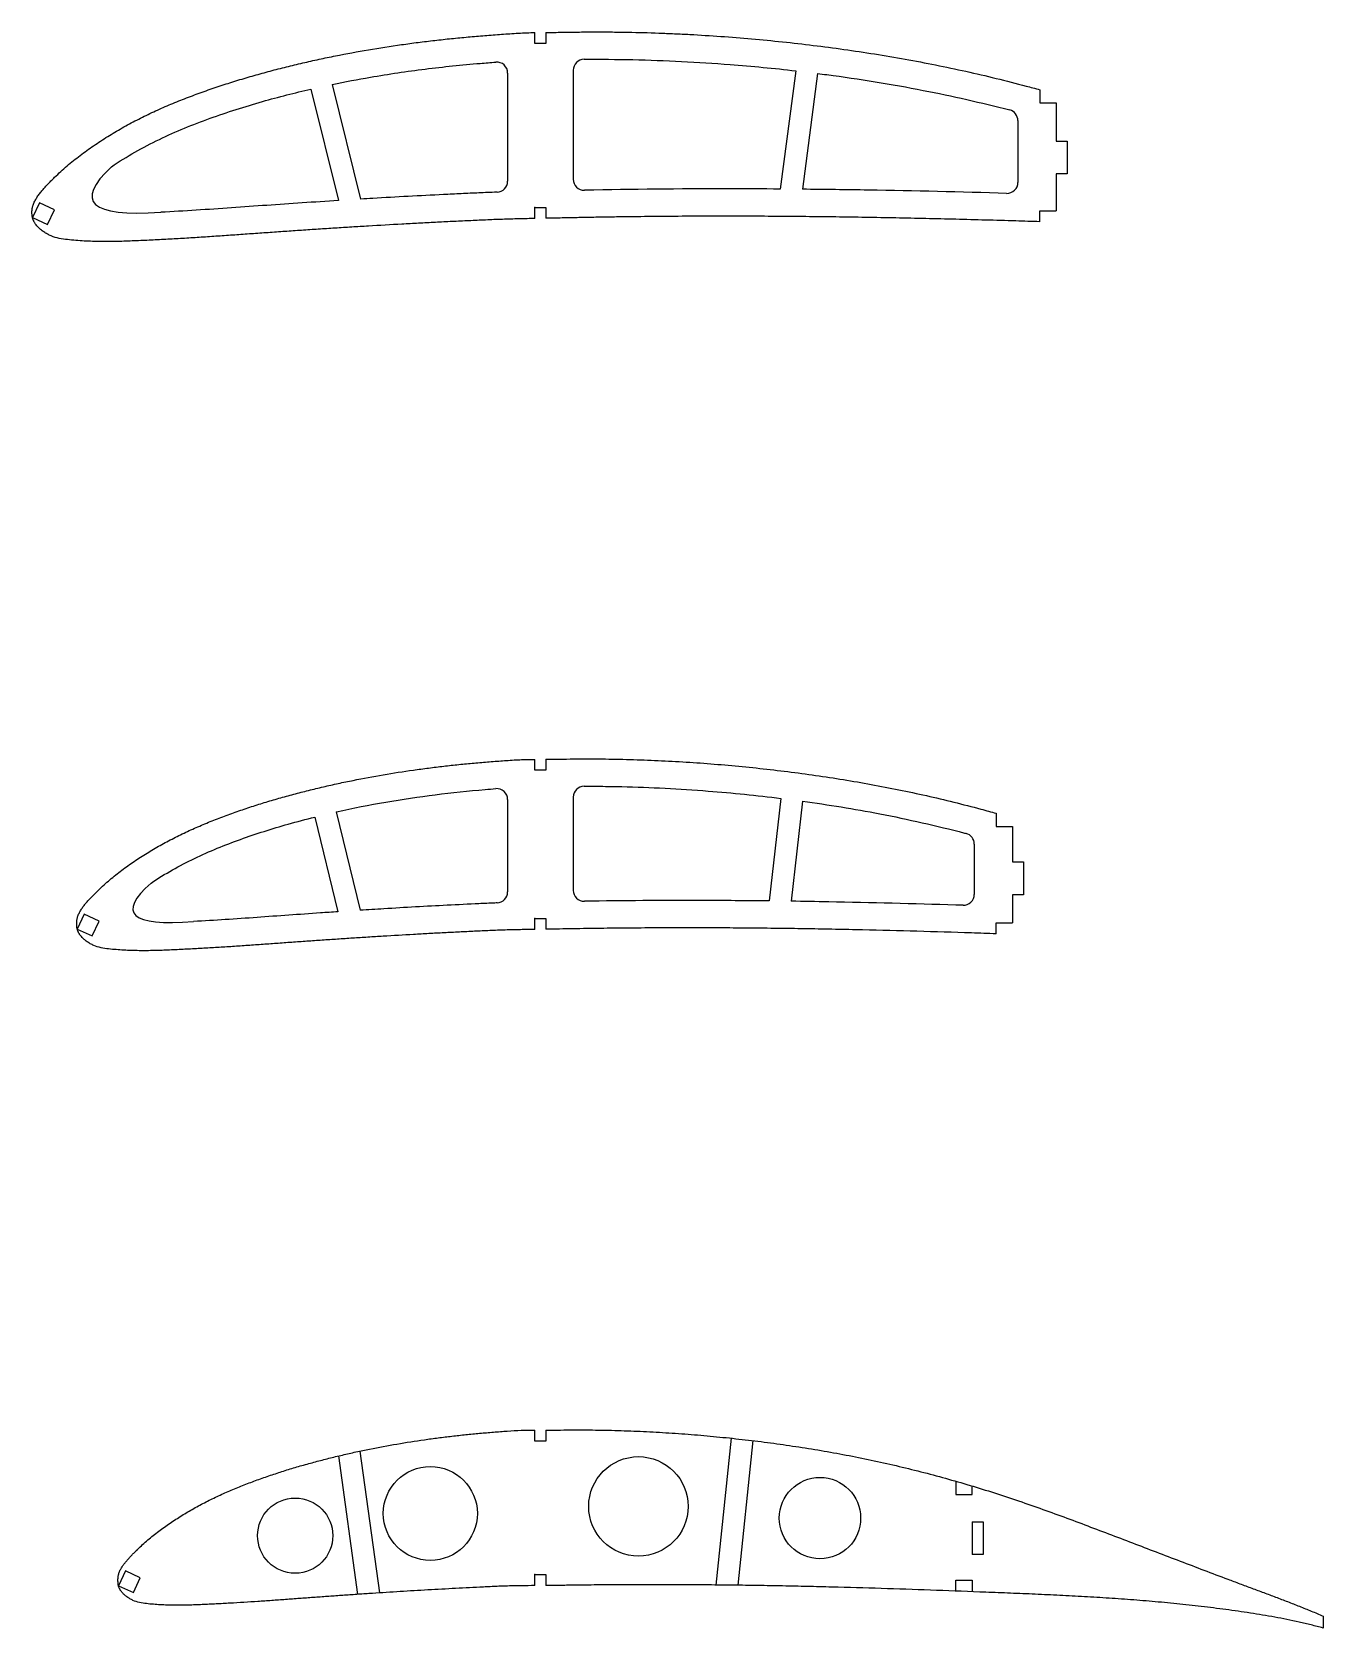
# Model space of a CAD drawing. Header units: millimetres. Extents: x -6564 to 404, y -3346 to 414.
# Drawn here: x -4526.2 to -4290.1, y -937.9 to -646 of the extents above; entities that cross this region are included whole.
import ezdxf

# ---------------------------------------------------------------- set-up
doc = ezdxf.new("R2010")
doc.units = ezdxf.units.MM
doc.layers.add('10', color=7, linetype='Continuous')

msp = doc.modelspace()

# ---------------------------------------------------------------- linework, layer by layer
for p, q in [((-4434.2476, -648.1018), (-4434.2476, -646.1173)), ((-4432.2476, -646.1018), (-4432.2476, -648.1018)), ((-4432.2476, -648.1018), (-4434.2476, -648.1018)), ((-4439.2476, -653.518), (-4439.2476, -673.3084)), ((-4427.2476, -653.0128), (-4427.2476, -672.9467)), ((-4386.5399, -653.1147), (-4389.3842, -674.7441)), ((-4382.5687, -653.5954), (-4385.3542, -674.7775)), ((-4475.2207, -656.4615), (-4470.1869, -676.8388)), ((-4471.3123, -655.604), (-4466.1289, -676.5867)), ((-4341.9371, -656.5758), (-4341.9371, -658.9758)), ((-4341.9371, -658.9758), (-4338.9371, -658.9758)), ((-4338.9371, -658.9758), (-4338.9371, -665.9758)), ((-4345.9371, -662.2177), (-4345.9371, -673.5281)), ((-4338.9371, -665.9758), (-4336.9371, -665.9758)), ((-4336.9371, -665.9758), (-4336.9371, -671.9758)), ((-4336.9371, -671.9758), (-4338.9371, -671.9758)), ((-4338.9371, -671.9758), (-4338.9371, -678.7149)), ((-4434.2476, -680.1311), (-4434.2476, -678.1311)), ((-4434.2476, -678.1311), (-4432.2476, -678.1311)), ((-4432.2476, -678.1311), (-4432.2476, -680.0905)), ((-4341.9371, -680.7149), (-4341.9371, -678.7149)), ((-4341.9371, -678.7149), (-4338.9371, -678.7149)), ((-4434.2476, -781.0124), (-4434.2476, -779.0294)), ((-4432.2476, -779.0124), (-4432.2476, -781.0124)), ((-4432.2476, -781.0124), (-4434.2476, -781.0124)), ((-4439.2476, -786.3841), (-4439.2476, -803.2895)), ((-4427.2476, -785.946), (-4427.2476, -802.9901)), ((-4389.2769, -786.1615), (-4391.4401, -804.9336)), ((-4385.31, -786.6786), (-4387.4194, -804.9844)), ((-4474.5195, -789.5775), (-4470.2856, -806.905)), ((-4470.6282, -788.6514), (-4466.2328, -806.6396)), ((-4349.911, -788.8978), (-4349.911, -791.2978)), ((-4349.911, -791.2978), (-4346.911, -791.2978)), ((-4346.911, -791.2978), (-4346.911, -797.7978)), ((-4353.911, -794.5216), (-4353.911, -803.7274)), ((-4346.911, -797.7978), (-4344.911, -797.7978)), ((-4344.911, -797.7978), (-4344.911, -803.7978)), ((-4344.911, -803.7978), (-4346.911, -803.7978)), ((-4346.911, -803.7978), (-4346.911, -808.9318)), ((-4434.2476, -810.1311), (-4434.2476, -808.1311)), ((-4434.2476, -808.1311), (-4432.2476, -808.1311)), ((-4432.2476, -808.1311), (-4432.2476, -810.0971)), ((-4349.911, -810.9318), (-4349.911, -808.9318)), ((-4349.911, -808.9318), (-4346.911, -808.9318)), ((-4434.2476, -903.6999), (-4434.2476, -901.7177)), ((-4432.2476, -901.6999), (-4432.2476, -903.6999)), ((-4432.2476, -903.6999), (-4434.2476, -903.6999)), ((-4398.368, -903.1733), (-4401.1743, -930.0236)), ((-4394.3935, -903.6256), (-4397.1574, -930.0703)), ((-4470.1784, -906.4168), (-4466.6805, -931.7386)), ((-4466.2625, -905.5334), (-4462.6793, -931.4724)), ((-4357.2716, -911.0459), (-4357.2716, -913.4459)), ((-4357.2716, -913.4459), (-4354.2716, -913.4459)), ((-4354.2716, -913.4459), (-4354.2716, -911.9272)), ((-4354.2716, -918.4459), (-4352.2716, -918.4459)), ((-4354.2716, -918.4459), (-4354.2716, -924.4459)), ((-4352.2716, -918.4459), (-4352.2716, -924.4459)), ((-4352.2716, -924.4459), (-4354.2716, -924.4459)), ((-4434.2476, -930.1311), (-4434.2476, -928.1311)), ((-4434.2476, -928.1311), (-4432.2476, -928.1311)), ((-4432.2476, -928.1311), (-4432.2476, -930.1054)), ((-4357.2716, -931.1353), (-4357.2716, -929.1353)), ((-4357.2716, -929.1353), (-4354.2716, -929.1353)), ((-4354.2716, -929.1353), (-4354.2716, -931.2496))]:
    msp.add_line(p, q)
at = {"color": 7, "linetype": 'Continuous', "lineweight": 25}
for p, q in [((-4511.7086, -670.6457), (-4511.7084, -670.6459)), ((-4524.8634, -677.2445), (-4526.1312, -679.9634)), ((-4526.1312, -679.9634), (-4523.4123, -681.2313)), ((-4522.1445, -678.5123), (-4524.8634, -677.2445)), ((-4523.4123, -681.2313), (-4522.1445, -678.5123)), ((-4504.4569, -801.6488), (-4504.4567, -801.649)), ((-4516.6898, -807.3408), (-4517.9577, -810.0597)), ((-4513.9709, -808.6086), (-4516.6898, -807.3408)), ((-4517.9577, -810.0597), (-4515.2388, -811.3276)), ((-4515.2388, -811.3276), (-4513.9709, -808.6086)), ((-4509.1441, -927.4296), (-4510.412, -930.1485)), ((-4506.4252, -928.6974), (-4509.1441, -927.4296)), ((-4510.412, -930.1485), (-4507.6931, -931.4163)), ((-4507.6931, -931.4163), (-4506.4252, -928.6974)), ((-4290.1346, -935.6936), (-4290.1311, -937.899))]:
    msp.add_line(p, q, dxfattribs=at)
for centre, radius in [((-4415.331, -915.6451), 9.0927), ((-4453.3883, -916.9338), 8.5967), ((-4382.1342, -917.793), 7.4394), ((-4478.1048, -920.998), 6.8754)]:
    msp.add_circle(centre, radius)
for centre, start, end in [((-4441.2476, -653.518), 0, 94.349868), ((-4425.2476, -653.0128), 90.458323, 180), ((-4347.9371, -662.2177), 360, 75.4806), ((-4441.2476, -673.3084), 272.117061, 0), ((-4425.2476, -672.9467), 180, 271.122232), ((-4347.9371, -673.5281), 268.318906, 0), ((-4441.2476, -786.3841), 0, 94.496354), ((-4425.2476, -785.946), 90.096453, 180), ((-4355.911, -794.5216), 0, 75.290383), ((-4441.2476, -803.2895), 272.302083, 360), ((-4425.2476, -802.9901), 180, 270.923656), ((-4355.911, -803.7274), 268.160585, 0)]:
    msp.add_arc(centre, 2, start, end)
for points, knots in [([(-4434.2476, -680.1311), (-4435.2164, -680.1521), (-4436.6957, -680.1837), (-4438.6856, -680.2317), (-4440.2176, -680.2758), (-4441.7492, -680.3325), (-4443.2803, -680.4015), (-4444.8113, -680.4701), (-4446.8527, -680.5594), (-4449.4039, -680.6812), (-4452.4648, -680.8329), (-4455.5253, -680.991), (-4459.6051, -681.2128), (-4463.684, -681.4474), (-4467.7616, -681.6969), (-4470.8193, -681.8897), (-4473.8766, -682.0884), (-4476.9333, -682.2928), (-4479.9897, -682.5021), (-4483.0456, -682.7153), (-4486.1012, -682.9316), (-4489.1567, -683.1481), (-4492.2124, -683.3611), (-4495.2686, -683.565), (-4498.3257, -683.7552), (-4500.8741, -683.8976), (-4502.9132, -684.0043), (-4504.4427, -684.081), (-4505.9723, -684.1549), (-4507.5022, -684.224), (-4509.0324, -684.2835), (-4510.5631, -684.3294), (-4512.0943, -684.3518), (-4513.6257, -684.3506), (-4515.1567, -684.3157), (-4516.6869, -684.2525), (-4518.2146, -684.1458), (-4519.7396, -684.0057), (-4521.2576, -683.7956), (-4522.4886, -683.4401), (-4523.4115, -683.001), (-4523.9577, -682.6703), (-4524.3693, -682.3687), (-4524.7668, -682.0487), (-4525.1338, -681.6933), (-4525.4211, -681.3516), (-4525.5754, -681.1492), (-4525.6839, -680.992), (-4525.7835, -680.829), (-4525.872, -680.6595), (-4525.951, -680.4856), (-4526.03, -680.3125), (-4526.0994, -680.1358), (-4526.1453, -679.9514), (-4526.181, -679.7647), (-4526.2074, -679.5757), (-4526.226, -679.3857), (-4526.2411, -679.1311), (-4526.246, -678.8117), (-4526.2109, -678.494), (-4526.1764, -678.242), (-4526.1383, -678.0547), (-4526.0896, -677.8698), (-4526.0154, -677.626), (-4525.9041, -677.3271), (-4525.7421, -676.9803), (-4525.5025, -676.5296), (-4525.1575, -675.9924), (-4524.7003, -675.3781), (-4524.2103, -674.7894), (-4523.698, -674.2204), (-4523.1686, -673.6672), (-4522.6309, -673.1222), (-4521.9056, -672.4038), (-4520.9784, -671.5268), (-4519.8342, -670.5089), (-4518.6549, -669.5317), (-4517.448, -668.589), (-4515.805, -667.3766), (-4513.6953, -665.9393), (-4511.0937, -664.3219), (-4508.4277, -662.8132), (-4505.7045, -661.4102), (-4502.9297, -660.1126), (-4500.112, -658.9108), (-4497.2623, -657.7875), (-4494.3846, -656.7378), (-4491.4839, -655.7533), (-4488.5628, -654.8308), (-4485.6241, -653.9659), (-4482.6708, -653.1523), (-4479.7044, -652.387), (-4476.7261, -651.6694), (-4473.7366, -650.9992), (-4469.7371, -650.1676), (-4464.7149, -649.2404), (-4459.6678, -648.4581), (-4455.6184, -647.9124), (-4452.576, -647.5439), (-4449.5291, -647.2133), (-4446.4786, -646.9161), (-4443.4238, -646.6649), (-4440.3676, -646.4288), (-4437.3089, -646.2242), (-4435.2678, -646.1397), (-4434.2476, -646.1173)], [0.472380667, 0.472380667, 0.472380667, 0.472380667, 0.480203193, 0.484328564, 0.488453936, 0.492579307, 0.496704679, 0.50083005, 0.504955422, 0.513206165, 0.521456908, 0.529707651, 0.537958394, 0.55445988, 0.562710623, 0.570961366, 0.579212108, 0.587462851, 0.595713594, 0.603964337, 0.61221508, 0.620465823, 0.628716566, 0.636967309, 0.645218052, 0.653468795, 0.657594167, 0.661719538, 0.66584491, 0.669970281, 0.674095653, 0.678221024, 0.682346396, 0.686471767, 0.690597139, 0.69472251, 0.698847882, 0.702973253, 0.707098625, 0.711223996, 0.713286682, 0.715349368, 0.71638071, 0.717412053, 0.719474739, 0.720506082, 0.721021753, 0.721537425, 0.722053096, 0.722568768, 0.723084439, 0.72360011, 0.724115782, 0.724631453, 0.725147125, 0.725662796, 0.726178468, 0.726694139, 0.727725482, 0.728756825, 0.729272496, 0.729788168, 0.730303839, 0.730819511, 0.731850853, 0.732882196, 0.733913539, 0.735976225, 0.738038911, 0.740101596, 0.742164282, 0.744226968, 0.746289654, 0.748352339, 0.752477711, 0.756603082, 0.760728454, 0.764853825, 0.768979197, 0.77722994, 0.785480683, 0.793731426, 0.801982169, 0.810232912, 0.818483655, 0.826734398, 0.834985141, 0.843235884, 0.851486627, 0.859737369, 0.867988112, 0.876238855, 0.884489598, 0.892740341, 0.900991084, 0.91749257, 0.933994056, 0.942244799, 0.950495542, 0.958746285, 0.966997028, 0.975247771, 0.983498514, 0.991749257, 1, 1, 1, 1]), ([(-4432.2476, -646.1018), (-4431.9701, -646.0992), (-4430.7483, -646.0869), (-4428.5825, -646.0576), (-4425.7502, -646.0109), (-4422.9174, -646.0011), (-4420.0847, -646.0106), (-4416.3081, -646.0646), (-4412.5324, -646.1664), (-4408.7586, -646.3204), (-4404.9862, -646.5058), (-4400.2741, -646.8018), (-4394.6264, -647.2519), (-4388.9874, -647.8), (-4383.3582, -648.4415), (-4377.741, -649.1802), (-4372.1376, -650.0178), (-4364.6892, -651.2783), (-4355.4288, -653.133), (-4347.2499, -655.1331), (-4342.7701, -656.3462), (-4341.9371, -656.5758)], [0.01103177, 0.01103177, 0.01103177, 0.01103177, 0.015625, 0.03125, 0.046875, 0.0625, 0.078125, 0.09375, 0.125, 0.140625, 0.15625, 0.1875, 0.21875, 0.25, 0.28125, 0.3125, 0.34375, 0.375, 0.4375, 0.5, 0.514298833, 0.514298833, 0.514298833, 0.514298833]), ([(-4471.3123, -655.604), (-4468.9967, -655.1211), (-4466.6722, -654.6801), (-4461.0167, -653.7067), (-4457.675, -653.2142), (-4450.9832, -652.378), (-4447.6308, -652.0303), (-4443.3146, -651.6734), (-4442.3572, -651.5967), (-4441.3993, -651.5238)], [0.537227191, 0.537227191, 0.537227191, 0.537227191, 0.625, 0.625, 0.75, 0.75, 0.875, 0.875, 0.910623833, 0.910623833, 0.910623833, 0.910623833]), ([(-4425.2636, -651.0129), (-4425.2608, -651.0128), (-4425.258, -651.0128), (-4422.282, -650.9891), (-4419.3116, -651.0103), (-4410.4084, -651.2023), (-4404.4836, -651.4997), (-4394.5546, -652.2696), (-4390.5449, -652.6548), (-4386.5399, -653.1147)], [0.062441146, 0.062441146, 0.062441146, 0.062441146, 0.0625, 0.0625, 0.125, 0.125, 0.25, 0.25, 0.33483822, 0.33483822, 0.33483822, 0.33483822]), ([(-4382.5687, -653.5954), (-4381.9974, -653.6681), (-4381.4263, -653.7423), (-4377.9081, -654.2091), (-4374.963, -654.641), (-4369.0805, -655.5975), (-4366.1529, -656.1207), (-4357.9238, -657.7305), (-4352.6565, -658.9295), (-4347.4357, -660.2815)], [0.362890082, 0.362890082, 0.362890082, 0.362890082, 0.375, 0.375, 0.4375, 0.4375, 0.5, 0.5, 0.614037139, 0.614037139, 0.614037139, 0.614037139]), ([(-4511.7084, -670.6459), (-4508.8867, -668.7528), (-4505.9587, -667.1007), (-4501.4342, -664.9231), (-4499.9036, -664.2482), (-4496.8094, -662.9731), (-4495.246, -662.3724), (-4492.0916, -661.2339), (-4490.5009, -660.6951), (-4487.2955, -659.6721), (-4485.6796, -659.188), (-4481.1269, -657.8969), (-4478.1814, -657.1435), (-4475.2207, -656.4615)], [0, 0, 0, 0, 0.125, 0.125, 0.1875, 0.1875, 0.25, 0.25, 0.3125, 0.3125, 0.375, 0.375, 0.487733122, 0.487733122, 0.487733122, 0.487733122]), ([(-4470.1869, -676.8388), (-4472.4005, -676.9793), (-4474.6139, -677.1245), (-4481.1337, -677.5643), (-4485.4393, -677.8732), (-4491.8983, -678.3265), (-4494.0515, -678.4745), (-4498.3592, -678.748), (-4500.5138, -678.8713), (-4502.6691, -678.9833)], [0.842882475, 0.842882475, 0.842882475, 0.842882475, 0.875, 0.875, 0.9375, 0.9375, 0.96875, 0.96875, 1, 1, 1, 1]), ([(-4441.1738, -675.307), (-4441.2063, -675.3082), (-4441.2389, -675.3094), (-4442.3501, -675.3512), (-4443.428, -675.402), (-4445.5842, -675.4981), (-4446.6624, -675.545), (-4448.8183, -675.646), (-4449.8962, -675.6985), (-4455.2852, -675.9652), (-4459.5952, -676.1987), (-4464.6457, -676.4972), (-4465.3873, -676.5417), (-4466.1289, -676.5867)], [0.702652949, 0.702652949, 0.702652949, 0.702652949, 0.703125, 0.703125, 0.71875, 0.71875, 0.734375, 0.734375, 0.75, 0.75, 0.8125, 0.8125, 0.823258408, 0.823258408, 0.823258408, 0.823258408]), ([(-4389.3842, -674.7441), (-4392.6481, -674.7212), (-4395.912, -674.7084), (-4407.8116, -674.7012), (-4416.447, -674.7767), (-4425.1242, -674.9447), (-4425.1663, -674.9455), (-4425.2085, -674.9464)], [0.452757543, 0.452757543, 0.452757543, 0.452757543, 0.5, 0.5, 0.625, 0.625, 0.625610156, 0.625610156, 0.625610156, 0.625610156]), ([(-4347.9958, -675.5273), (-4356.4175, -675.2801), (-4364.8411, -675.0759), (-4377.2964, -674.8692), (-4381.3253, -674.8158), (-4385.3542, -674.7775)], [0.253038229, 0.253038229, 0.253038229, 0.253038229, 0.375, 0.375, 0.433313755, 0.433313755, 0.433313755, 0.433313755]), ([(-4341.9371, -680.7149), (-4343.4024, -680.6689), (-4348.5246, -680.5111), (-4357.3044, -680.2645), (-4366.4482, -680.0578), (-4373.7634, -679.9267), (-4379.2498, -679.8455), (-4384.7361, -679.7811), (-4390.2222, -679.7371), (-4395.708, -679.7103), (-4401.1933, -679.7043), (-4406.6781, -679.7191), (-4412.1622, -679.7582), (-4416.7316, -679.8095), (-4420.3866, -679.8622), (-4423.1276, -679.9095), (-4425.4116, -679.9513), (-4427.2385, -679.9913), (-4429.0653, -680.0277), (-4430.7349, -680.0616), (-4431.948, -680.0847), (-4432.2476, -680.0905)], [0.224156312, 0.224156312, 0.224156312, 0.224156312, 0.235976225, 0.265473253, 0.294970281, 0.309718795, 0.324467309, 0.339215823, 0.353964337, 0.368712851, 0.383461366, 0.39820988, 0.412958394, 0.427706908, 0.435081165, 0.442455422, 0.449829679, 0.453516807, 0.457203936, 0.464578193, 0.466997803, 0.466997803, 0.466997803, 0.466997803]), ([(-4434.2476, -810.1311), (-4435.1396, -810.1488), (-4436.4964, -810.1697), (-4438.3183, -810.2035), (-4439.7132, -810.2379), (-4441.1078, -810.2882), (-4442.5018, -810.3541), (-4443.896, -810.4187), (-4445.7551, -810.5008), (-4448.0787, -810.6151), (-4450.867, -810.7565), (-4453.6554, -810.9033), (-4457.373, -811.1097), (-4461.0904, -811.3277), (-4464.8075, -811.5597), (-4467.5952, -811.7386), (-4470.3828, -811.9231), (-4473.1703, -812.1126), (-4475.9576, -812.3068), (-4478.7448, -812.505), (-4481.5321, -812.7055), (-4484.3195, -812.9063), (-4487.1072, -813.104), (-4489.8957, -813.2936), (-4492.6852, -813.4705), (-4495.0108, -813.6029), (-4496.8716, -813.7025), (-4498.2674, -813.7742), (-4499.6634, -813.8435), (-4501.0596, -813.908), (-4502.4562, -813.9636), (-4503.8533, -814.0073), (-4505.251, -814.0278), (-4506.6489, -814.0278), (-4508.0464, -813.9956), (-4509.4432, -813.9388), (-4510.8376, -813.8402), (-4512.2298, -813.7134), (-4513.6147, -813.5145), (-4514.7353, -813.1775), (-4515.5715, -812.764), (-4516.0667, -812.4565), (-4516.4377, -812.1747), (-4516.7966, -811.8777), (-4517.1257, -811.5469), (-4517.3813, -811.2296), (-4517.5171, -811.0409), (-4517.612, -810.8946), (-4517.6987, -810.7433), (-4517.7756, -810.5867), (-4517.8434, -810.426), (-4517.9087, -810.2649), (-4517.9631, -810.1002), (-4517.9959, -809.9299), (-4518.0207, -809.758), (-4518.0387, -809.5848), (-4518.0507, -809.4109), (-4518.0603, -809.1783), (-4518.0658, -808.8868), (-4518.0356, -808.5966), (-4518.0116, -808.3656), (-4517.9813, -808.1937), (-4517.9402, -808.0241), (-4517.8775, -807.8001), (-4517.7815, -807.525), (-4517.6376, -807.2067), (-4517.4246, -806.7921), (-4517.114, -806.2989), (-4516.7007, -805.7349), (-4516.2566, -805.1951), (-4515.7911, -804.6736), (-4515.309, -804.1675), (-4514.8194, -803.6686), (-4514.1585, -803.0115), (-4513.3138, -802.2092), (-4512.2714, -801.2775), (-4511.1963, -800.3837), (-4510.0963, -799.521), (-4508.5984, -798.4116), (-4506.6741, -797.0973), (-4504.3017, -795.6171), (-4501.8694, -794.238), (-4499.3854, -792.9543), (-4496.8537, -791.768), (-4494.283, -790.6692), (-4491.6836, -789.6412), (-4489.0579, -788.6822), (-4486.412, -787.7813), (-4483.7473, -786.9381), (-4481.0668, -786.1471), (-4478.3731, -785.4031), (-4475.6678, -784.7032), (-4472.9518, -784.047), (-4470.2258, -783.4341), (-4466.5793, -782.6737), (-4462.0009, -781.8261), (-4457.4011, -781.1104), (-4453.7113, -780.6111), (-4450.9394, -780.2743), (-4448.1639, -779.9713), (-4445.3854, -779.7), (-4442.6036, -779.4684), (-4439.821, -779.2514), (-4437.0355, -779.0786), (-4435.1764, -779.0294), (-4434.2476, -779.0294)], [0.472290306, 0.472290306, 0.472290306, 0.472290306, 0.480203193, 0.484328564, 0.488453936, 0.492579307, 0.496704679, 0.50083005, 0.504955422, 0.513206165, 0.521456908, 0.529707651, 0.537958394, 0.55445988, 0.562710623, 0.570961366, 0.579212108, 0.587462851, 0.595713594, 0.603964337, 0.61221508, 0.620465823, 0.628716566, 0.636967309, 0.645218052, 0.653468795, 0.657594167, 0.661719538, 0.66584491, 0.669970281, 0.674095653, 0.678221024, 0.682346396, 0.686471767, 0.690597139, 0.69472251, 0.698847882, 0.702973253, 0.707098625, 0.711223996, 0.713286682, 0.715349368, 0.71638071, 0.717412053, 0.719474739, 0.720506082, 0.721021753, 0.721537425, 0.722053096, 0.722568768, 0.723084439, 0.72360011, 0.724115782, 0.724631453, 0.725147125, 0.725662796, 0.726178468, 0.726694139, 0.727725482, 0.728756825, 0.729272496, 0.729788168, 0.730303839, 0.730819511, 0.731850853, 0.732882196, 0.733913539, 0.735976225, 0.738038911, 0.740101596, 0.742164282, 0.744226968, 0.746289654, 0.748352339, 0.752477711, 0.756603082, 0.760728454, 0.764853825, 0.768979197, 0.77722994, 0.785480683, 0.793731426, 0.801982169, 0.810232912, 0.818483655, 0.826734398, 0.834985141, 0.843235884, 0.851486627, 0.859737369, 0.867988112, 0.876238855, 0.884489598, 0.892740341, 0.900991084, 0.91749257, 0.933994056, 0.942244799, 0.950495542, 0.958746285, 0.966997028, 0.975247771, 0.983498514, 0.991749257, 1, 1, 1, 1]), ([(-4432.2476, -779.0124), (-4432.0565, -779.0108), (-4431.0077, -779.002), (-4429.1011, -778.9825), (-4426.528, -778.9453), (-4423.9546, -778.9451), (-4421.3813, -778.9602), (-4417.9506, -779.0202), (-4414.5209, -779.1217), (-4411.093, -779.272), (-4407.6665, -779.4501), (-4403.3867, -779.7312), (-4398.2572, -780.1545), (-4393.1359, -780.6667), (-4388.0238, -781.2642), (-4382.9228, -781.9493), (-4377.8345, -782.7239), (-4371.0713, -783.8881), (-4362.6634, -785.5959), (-4355.0688, -787.4749), (-4350.8349, -788.6384), (-4349.911, -788.8978)], [0.0121438, 0.0121438, 0.0121438, 0.0121438, 0.015625, 0.03125, 0.046875, 0.0625, 0.078125, 0.09375, 0.125, 0.140625, 0.15625, 0.1875, 0.21875, 0.25, 0.28125, 0.3125, 0.34375, 0.375, 0.4375, 0.5, 0.517479689, 0.517479689, 0.517479689, 0.517479689]), ([(-4470.6282, -788.6514), (-4470.5925, -788.6433), (-4470.5568, -788.6353), (-4467.5446, -787.9573), (-4464.551, -787.3664), (-4458.5326, -786.3285), (-4455.5063, -785.8808), (-4449.4464, -785.121), (-4446.4107, -784.8049), (-4442.7146, -784.4956), (-4442.0596, -784.4418), (-4441.4044, -784.3903)], [0.498501041, 0.498501041, 0.498501041, 0.498501041, 0.5, 0.5, 0.625, 0.625, 0.75, 0.75, 0.875, 0.875, 0.901916741, 0.901916741, 0.901916741, 0.901916741]), ([(-4425.251, -783.946), (-4424.2762, -783.9444), (-4423.3018, -783.9485), (-4421.0074, -783.9667), (-4419.6881, -783.989), (-4413.0948, -784.1425), (-4407.8322, -784.4115), (-4398.1381, -785.1681), (-4393.7034, -785.6148), (-4389.2769, -786.1615)], [0.070694357, 0.070694357, 0.070694357, 0.070694357, 0.09375, 0.09375, 0.125, 0.125, 0.25, 0.25, 0.355758671, 0.355758671, 0.355758671, 0.355758671]), ([(-4385.31, -786.6786), (-4380.601, -787.3251), (-4375.9016, -788.0887), (-4368.6121, -789.4934), (-4366.015, -790.037), (-4360.8543, -791.2071), (-4358.2875, -791.8339), (-4355.6235, -792.5294), (-4355.5133, -792.5583), (-4355.4032, -792.5872)], [0.387368242, 0.387368242, 0.387368242, 0.387368242, 0.5, 0.5, 0.5625, 0.5625, 0.625, 0.625, 0.627696567, 0.627696567, 0.627696567, 0.627696567]), ([(-4504.4567, -801.649), (-4501.8994, -799.9403), (-4499.2462, -798.4481), (-4495.1453, -796.4825), (-4493.7579, -795.8734), (-4490.9541, -794.7207), (-4489.5375, -794.1774), (-4486.6789, -793.1481), (-4485.2377, -792.6602), (-4482.3331, -791.7346), (-4480.8686, -791.2961), (-4477.7774, -790.4198), (-4476.1512, -789.9863), (-4474.5195, -789.5775)], [0, 0, 0, 0, 0.125, 0.125, 0.1875, 0.1875, 0.25, 0.25, 0.3125, 0.3125, 0.375, 0.375, 0.443881636, 0.443881636, 0.443881636, 0.443881636]), ([(-4441.1673, -805.2879), (-4441.3068, -805.2935), (-4441.4463, -805.2993), (-4442.5533, -805.3475), (-4443.5205, -805.3951), (-4446.4228, -805.5253), (-4448.3572, -805.6211), (-4454.1598, -805.9178), (-4458.0271, -806.1337), (-4463.3399, -806.4566), (-4464.7864, -806.547), (-4466.2328, -806.6396)], [0.70087281, 0.70087281, 0.70087281, 0.70087281, 0.703125, 0.703125, 0.71875, 0.71875, 0.75, 0.75, 0.8125, 0.8125, 0.835886239, 0.835886239, 0.835886239, 0.835886239]), ([(-4391.4401, -804.9336), (-4395.5597, -804.8872), (-4399.6793, -804.8582), (-4410.9378, -804.8313), (-4418.0766, -804.8747), (-4425.2154, -804.9898)], [0.433569917, 0.433569917, 0.433569917, 0.433569917, 0.5, 0.5, 0.615117322, 0.615117322, 0.615117322, 0.615117322]), ([(-4355.9752, -805.7263), (-4356.4148, -805.7122), (-4356.8544, -805.6982), (-4365.0416, -805.4399), (-4372.7916, -805.2384), (-4382.8354, -805.0537), (-4385.1274, -805.0164), (-4387.4194, -804.9844)], [0.242907696, 0.242907696, 0.242907696, 0.242907696, 0.25, 0.25, 0.375, 0.375, 0.411958784, 0.411958784, 0.411958784, 0.411958784]), ([(-4470.2856, -806.905), (-4471.3534, -806.9763), (-4472.4212, -807.0488), (-4477.3532, -807.3882), (-4481.2166, -807.6707), (-4487.0123, -808.084), (-4488.9443, -808.2189), (-4492.8097, -808.4684), (-4494.7431, -808.5807), (-4496.677, -808.6835)], [0.857731488, 0.857731488, 0.857731488, 0.857731488, 0.875, 0.875, 0.9375, 0.9375, 0.96875, 0.96875, 1, 1, 1, 1]), ([(-4349.911, -810.9318), (-4351.4205, -810.88), (-4356.2469, -810.7175), (-4364.3909, -810.4662), (-4372.6857, -810.2557), (-4379.3229, -810.1181), (-4384.3015, -810.0302), (-4389.2808, -809.9575), (-4394.2609, -809.9038), (-4399.2419, -809.8651), (-4404.2237, -809.8455), (-4409.2063, -809.8444), (-4414.1899, -809.8661), (-4418.3436, -809.9007), (-4421.667, -809.939), (-4424.1598, -809.974), (-4426.2373, -810.008), (-4427.8994, -810.0386), (-4429.5616, -810.0615), (-4431.011, -810.0799), (-4432.0449, -810.0942), (-4432.2476, -810.0971)], [0.222552324, 0.222552324, 0.222552324, 0.222552324, 0.235976225, 0.265473253, 0.294970281, 0.309718795, 0.324467309, 0.339215823, 0.353964337, 0.368712851, 0.383461366, 0.39820988, 0.412958394, 0.427706908, 0.435081165, 0.442455422, 0.449829679, 0.453516807, 0.457203936, 0.464578193, 0.466376276, 0.466376276, 0.466376276, 0.466376276]), ([(-4434.2476, -930.1311), (-4435.0687, -930.1459), (-4436.3124, -930.1569), (-4437.9792, -930.1774), (-4439.2476, -930.2028), (-4440.5157, -930.2473), (-4441.7832, -930.3102), (-4443.051, -930.3711), (-4444.7418, -930.4466), (-4446.8553, -930.5539), (-4449.392, -930.6859), (-4451.9291, -930.8222), (-4455.3123, -931.0144), (-4458.6961, -931.2171), (-4462.0803, -931.4329), (-4464.6188, -931.599), (-4467.1574, -931.7704), (-4469.6963, -931.9461), (-4472.2353, -932.1264), (-4474.7744, -932.3107), (-4477.3139, -932.4967), (-4479.8538, -932.6829), (-4482.3942, -932.8666), (-4484.9355, -933.0429), (-4487.478, -933.2075), (-4489.5978, -933.3307), (-4491.294, -933.4237), (-4492.5665, -933.4909), (-4493.8391, -933.5559), (-4495.1119, -933.6161), (-4496.3852, -933.6682), (-4497.659, -933.7097), (-4498.9333, -933.7285), (-4500.208, -933.7296), (-4501.4822, -933.6999), (-4502.7559, -933.6491), (-4504.0273, -933.558), (-4505.2969, -933.4434), (-4506.5589, -933.255), (-4507.5775, -932.935), (-4508.3338, -932.5451), (-4508.7819, -932.2589), (-4509.1155, -931.9955), (-4509.4386, -931.7196), (-4509.7326, -931.4117), (-4509.959, -931.1168), (-4510.0777, -930.9408), (-4510.1601, -930.8046), (-4510.2349, -930.6641), (-4510.3011, -930.5192), (-4510.3586, -930.3708), (-4510.4113, -930.2209), (-4510.4519, -930.0673), (-4510.4725, -929.9098), (-4510.4873, -929.7518), (-4510.4976, -929.593), (-4510.5033, -929.434), (-4510.5079, -929.2217), (-4510.5139, -928.9559), (-4510.4882, -928.6912), (-4510.474, -928.4796), (-4510.4509, -928.322), (-4510.4169, -928.1663), (-4510.3646, -927.9606), (-4510.2828, -927.7077), (-4510.1556, -927.4155), (-4509.9672, -927.0344), (-4509.6884, -926.5817), (-4509.3157, -926.0643), (-4508.9138, -925.5694), (-4508.4915, -925.0918), (-4508.053, -924.6293), (-4507.608, -924.1729), (-4507.0065, -923.5725), (-4506.2379, -922.8391), (-4505.2895, -921.987), (-4504.3107, -921.1702), (-4503.3093, -920.3813), (-4501.9453, -919.367), (-4500.1922, -918.1662), (-4498.0315, -916.8127), (-4495.8148, -915.5532), (-4493.5517, -914.3797), (-4491.2445, -913.2962), (-4488.9018, -912.2924), (-4486.5333, -911.3524), (-4484.1404, -910.4771), (-4481.7297, -909.6534), (-4479.3016, -908.8835), (-4476.8596, -908.1606), (-4474.4056, -907.4809), (-4471.9413, -906.8414), (-4469.4674, -906.2418), (-4466.9848, -905.6819), (-4463.664, -904.9871), (-4459.4954, -904.213), (-4455.3085, -903.5587), (-4451.9506, -903.1024), (-4449.4285, -902.7949), (-4446.9035, -902.5173), (-4444.3761, -902.2699), (-4441.8464, -902.0564), (-4439.3163, -901.8571), (-4436.783, -901.7136), (-4435.092, -901.6971), (-4434.2476, -901.7177)], [0.472189473, 0.472189473, 0.472189473, 0.472189473, 0.480203193, 0.484328564, 0.488453936, 0.492579307, 0.496704679, 0.50083005, 0.504955422, 0.513206165, 0.521456908, 0.529707651, 0.537958394, 0.55445988, 0.562710623, 0.570961366, 0.579212108, 0.587462851, 0.595713594, 0.603964337, 0.61221508, 0.620465823, 0.628716566, 0.636967309, 0.645218052, 0.653468795, 0.657594167, 0.661719538, 0.66584491, 0.669970281, 0.674095653, 0.678221024, 0.682346396, 0.686471767, 0.690597139, 0.69472251, 0.698847882, 0.702973253, 0.707098625, 0.711223996, 0.713286682, 0.715349368, 0.71638071, 0.717412053, 0.719474739, 0.720506082, 0.721021753, 0.721537425, 0.722053096, 0.722568768, 0.723084439, 0.72360011, 0.724115782, 0.724631453, 0.725147125, 0.725662796, 0.726178468, 0.726694139, 0.727725482, 0.728756825, 0.729272496, 0.729788168, 0.730303839, 0.730819511, 0.731850853, 0.732882196, 0.733913539, 0.735976225, 0.738038911, 0.740101596, 0.742164282, 0.744226968, 0.746289654, 0.748352339, 0.752477711, 0.756603082, 0.760728454, 0.764853825, 0.768979197, 0.77722994, 0.785480683, 0.793731426, 0.801982169, 0.810232912, 0.818483655, 0.826734398, 0.834985141, 0.843235884, 0.851486627, 0.859737369, 0.867988112, 0.876238855, 0.884489598, 0.892740341, 0.900991084, 0.91749257, 0.933994056, 0.942244799, 0.950495542, 0.958746285, 0.966997028, 0.975247771, 0.983498514, 0.991749257, 1, 1, 1, 1]), ([(-4432.2476, -901.6999), (-4432.1363, -901.6991), (-4431.2471, -901.6934), (-4429.5799, -901.6826), (-4427.2461, -901.6543), (-4424.9121, -901.6628), (-4422.5783, -901.6831), (-4419.4669, -901.7486), (-4416.3567, -901.8498), (-4413.2482, -901.9968), (-4410.1409, -902.1681), (-4406.2601, -902.4355), (-4401.6092, -902.834), (-4396.9657, -903.3131), (-4392.3311, -903.8699), (-4387.7065, -904.5055), (-4383.0938, -905.222), (-4376.9632, -906.2974), (-4369.3423, -907.8695), (-4360.2847, -910.1397), (-4352.8186, -912.3321), (-4346.9014, -914.2622), (-4341.0184, -916.2945), (-4335.1789, -918.4485), (-4329.3588, -920.6536), (-4324.9986, -922.32), (-4320.6384, -923.9866), (-4316.2775, -925.6512), (-4311.9145, -927.3106), (-4308.2754, -928.6847), (-4305.3621, -929.7784), (-4303.1759, -930.5955), (-4300.989, -931.4109), (-4298.8041, -932.2316), (-4296.6244, -933.066), (-4294.4511, -933.9169), (-4292.2863, -934.7895), (-4290.8498, -935.3873), (-4290.1346, -935.6936)], [0.013389783, 0.013389783, 0.013389783, 0.013389783, 0.015625, 0.03125, 0.046875, 0.0625, 0.078125, 0.09375, 0.125, 0.140625, 0.15625, 0.1875, 0.21875, 0.25, 0.28125, 0.3125, 0.34375, 0.375, 0.4375, 0.5, 0.5625, 0.59375, 0.625, 0.6875, 0.71875, 0.75, 0.78125, 0.8125, 0.84375, 0.875, 0.890625, 0.90625, 0.921875, 0.9375, 0.953125, 0.96875, 0.984375, 1, 1, 1, 1]), ([(-4290.1311, -937.899), (-4290.8581, -937.6927), (-4292.3214, -937.3136), (-4294.5265, -936.7911), (-4296.7426, -936.3206), (-4298.9667, -935.8938), (-4301.1969, -935.5054), (-4303.4317, -935.1484), (-4305.6695, -934.8161), (-4307.9098, -934.5056), (-4310.1521, -934.2147), (-4313.1442, -933.8521), (-4316.8882, -933.4453), (-4321.3859, -933.0262), (-4325.8866, -932.6641), (-4330.3896, -932.3562), (-4334.894, -932.0929), (-4339.399, -931.865), (-4343.9042, -931.6634), (-4348.4093, -931.4788), (-4354.4156, -931.2422), (-4361.923, -930.9584), (-4370.9331, -930.6523), (-4378.4441, -930.4383), (-4384.4554, -930.2946), (-4388.9651, -930.2006), (-4393.4764, -930.1202), (-4397.9895, -930.0575), (-4402.5043, -930.0078), (-4407.0213, -929.9757), (-4411.5404, -929.96), (-4416.0618, -929.9657), (-4419.8318, -929.9848), (-4422.8491, -930.0098), (-4425.1127, -930.0335), (-4426.9997, -930.0603), (-4428.5096, -930.0821), (-4430.0198, -930.0927), (-4431.2659, -930.0979), (-4432.1345, -930.1044), (-4432.2476, -930.1054)], [0, 0, 0, 0, 0.007374257, 0.014748514, 0.022122771, 0.029497028, 0.036871285, 0.044245542, 0.051619799, 0.058994056, 0.066368313, 0.07374257, 0.088491084, 0.103239598, 0.117988112, 0.132736627, 0.147485141, 0.162233655, 0.176982169, 0.191730683, 0.206479197, 0.235976225, 0.265473253, 0.294970281, 0.309718795, 0.324467309, 0.339215823, 0.353964337, 0.368712851, 0.383461366, 0.39820988, 0.412958394, 0.427706908, 0.435081165, 0.442455422, 0.449829679, 0.453516807, 0.457203936, 0.464578193, 0.465682613, 0.465682613, 0.465682613, 0.465682613])]:
    msp.add_open_spline(points, degree=3, knots=knots, dxfattribs=at)
for points in [[(-4511.7086, -670.6457), (-4518.5621, -677.1027), (-4515.5502, -679.882), (-4502.6728, -678.9835)], [(-4502.6691, -678.9833), (-4502.6704, -678.9833), (-4502.6716, -678.9834), (-4502.6728, -678.9834)], [(-4504.4569, -801.6488), (-4510.742, -807.2211), (-4508.1497, -809.5661), (-4496.6802, -808.6837)], [(-4496.677, -808.6835), (-4496.6781, -808.6836), (-4496.6791, -808.6836), (-4496.6802, -808.6837)]]:
    msp.add_open_spline(points, degree=3, dxfattribs=at)
at = {"layer": '10'}
for p in [(-4434.2476, -678.1311), (-4434.2476, -808.1311), (-4434.2476, -928.1311)]:
    msp.add_point(p, dxfattribs=at)

doc.saveas('drawing.dxf')
